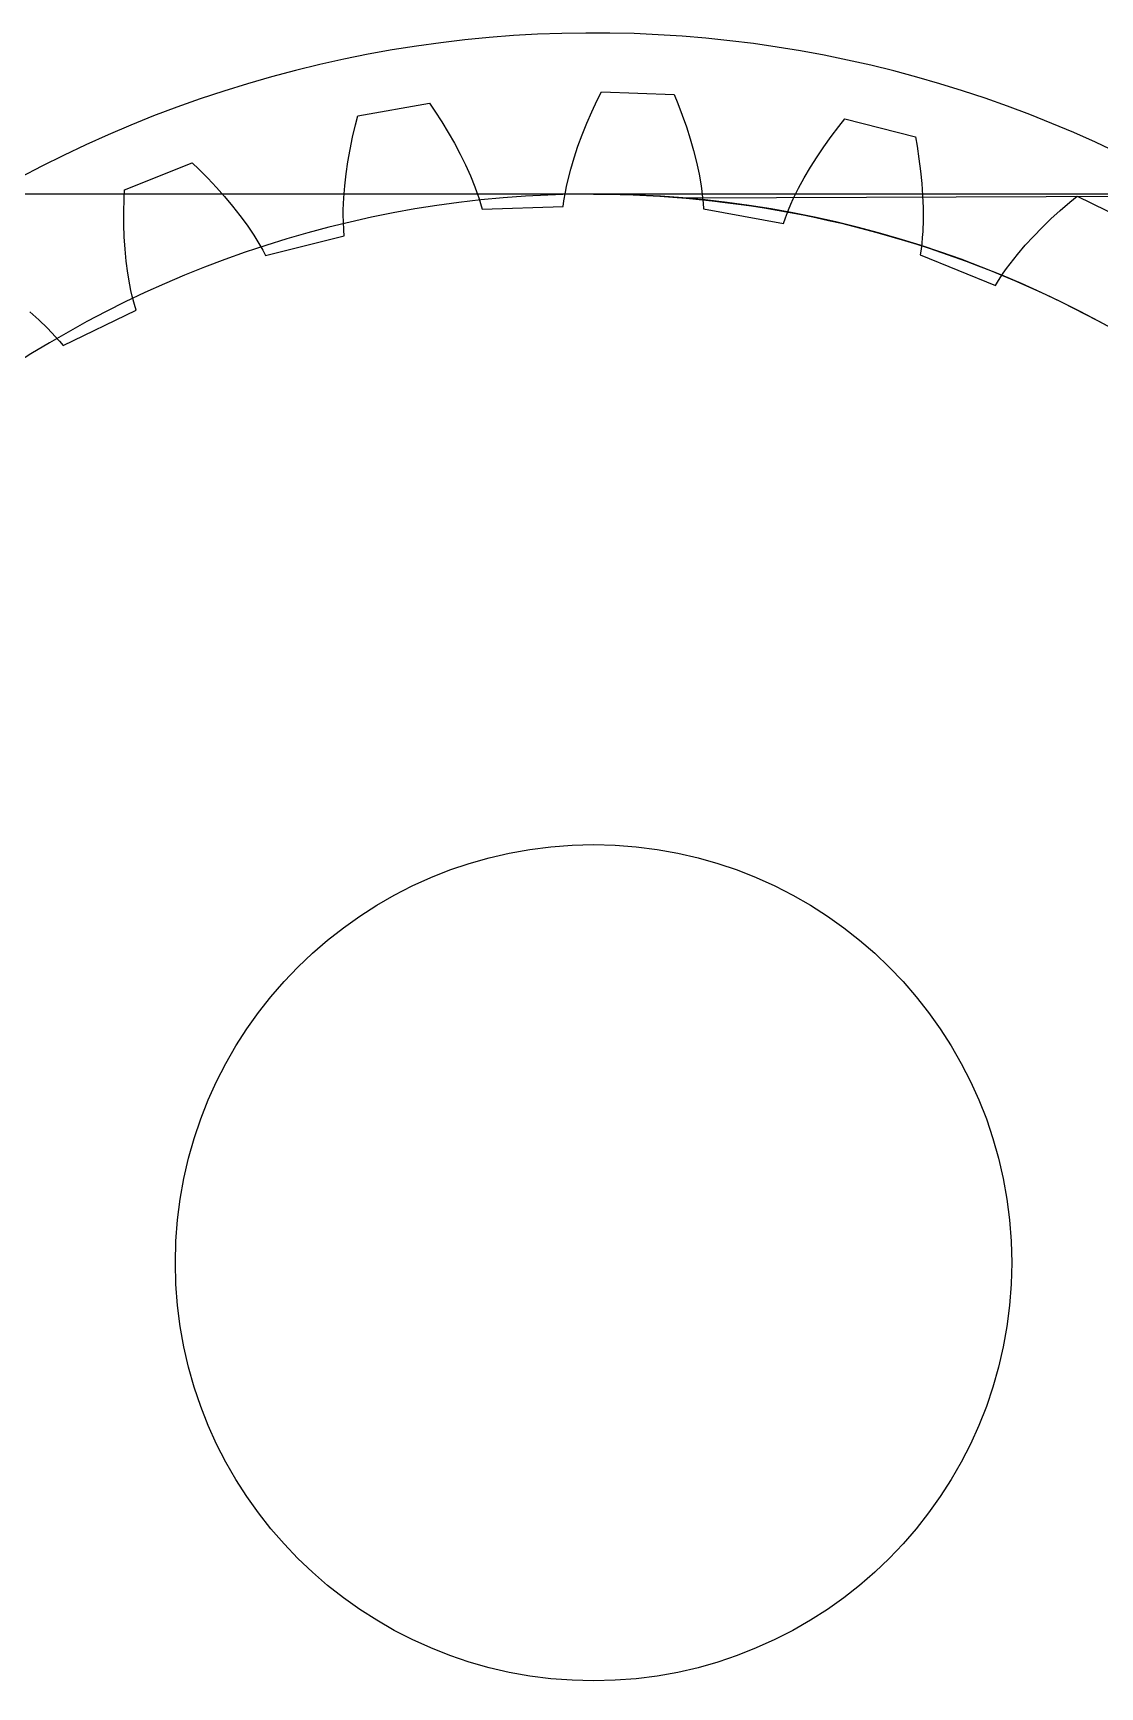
# Model space of a CAD drawing. Header units: millimetres. Extents: x -658 to 1307, y -81 to 472.
# Drawn here: x 477.36 to 483.1, y 370.09 to 378.99 of the extents above; entities that cross this region are included whole.
import ezdxf

# ---------------------------------------------------------------- set-up
doc = ezdxf.new("R2010")
doc.units = ezdxf.units.MM
doc.layers.get('0').update_dxf_attribs({"true_color": 0xffffff})
for name, color, linetype, true_color in [('a', 7, 'Continuous', 0xffffff), ('gears', 134, 'Continuous', 0x009987), ('Layer2', 36, 'Continuous', 0x664400), ('Layer3', 134, 'Continuous', 0x009987), ('Layer4', 252, 'Continuous', 0x777799), ('servo', 36, 'Continuous', 0x664400), ('Version_1', 252, 'Continuous', 0x777799)]:
    doc.layers.add(name, color=color, linetype=linetype, true_color=true_color)

# ---------------------------------------------------------------- blocks, each defined once
blk = doc.blocks.new('MicroServo_9g')
for p, q in [((4.5, 20.5), (4.5219, 20.5, 5.2489)), ((4.5, 18.5), (4.5, 18.5, 11.5)), ((4.5, 16), (4.5, 16, 11.5)), ((4.5, 0), (4.5, 0, 11.5))]:
    blk.add_line(p, q)
at = {"extrusion": (-2.94257e-15, -1, 3.84833e-30)}
blk.add_arc((10.25, 5.75, -26.5), 5.75, 180, 270, dxfattribs=at)
blk = doc.blocks.new('9g_Servo')
blk.add_blockref('MicroServo_9g', (-4.5, 0))
blk = doc.blocks.new('Group_10')
for p, q in [((6.29528, 8.55146), (6.29528, 8.55146, 3)), ((5.71294, 8.47479), (5.71294, 8.47479, 3)), ((6.87762, 8.47479), (6.87762, 8.47479, 3)), ((5.17028, 8.25002), (5.17028, 8.25002, 3)), ((7.42028, 8.25002), (7.42028, 8.25002, 3)), ((4.70429, 7.89245), (4.70429, 7.89245, 3)), ((7.88627, 7.89245), (7.88627, 7.89245, 3)), ((4.34672, 7.42646), (4.34672, 7.42646, 3)), ((8.24384, 7.42646), (8.24384, 7.42646, 3)), ((4.12195, 6.8838), (4.12195, 6.8838, 3)), ((8.46861, 6.8838), (8.46861, 6.8838, 3)), ((4.04528, 6.30146), (4.04528, 6.30146, 3)), ((8.54528, 6.30146), (8.54528, 6.30146, 3)), ((4.12195, 5.71912), (4.12195, 5.71912, 3)), ((8.46861, 5.71912), (8.46861, 5.71912, 3)), ((4.34672, 5.17646), (4.34672, 5.17646, 3)), ((8.24384, 5.17646), (8.24384, 5.17646, 3)), ((4.70429, 4.71047), (4.70429, 4.71047, 3)), ((7.88627, 4.71047), (7.88627, 4.71047, 3)), ((5.17028, 4.3529), (5.17028, 4.3529, 3)), ((7.42028, 4.3529), (7.42028, 4.3529, 3)), ((5.71294, 4.12813), (5.71294, 4.12813, 3)), ((6.87762, 4.12813), (6.87762, 4.12813, 3)), ((6.29528, 4.05146), (6.29528, 4.05146, 3))]:
    blk.add_line(p, q)
for centre in [(6.29528, 6.30146), (6.29528, 6.30146, 3)]:
    blk.add_circle(centre, 2.25)
at = {"layer": 'a'}
for p, q in [((5.89516, 12.54395), (5.91486, 12.59143)), ((5.89516, 12.54395, 3), (5.91486, 12.59143, 3)), ((5.91486, 12.59143), (6.30639, 12.60292)), ((5.91486, 12.59143, 3), (6.30639, 12.60292, 3)), ((5.91486, 12.59143), (5.91486, 12.59143, 3)), ((6.30639, 12.60292), (6.32884, 12.55667)), ((6.30639, 12.60292, 3), (6.32884, 12.55667, 3)), ((6.30639, 12.60292), (6.30639, 12.60292, 3)), ((6.32884, 12.55667), (6.35716, 12.49488)), ((6.32884, 12.55667, 3), (6.35716, 12.49488, 3)), ((6.32884, 12.55667), (6.32884, 12.55667, 3)), ((4.61541, 12.37489), (4.996, 12.46753)), ((4.61541, 12.37489, 3), (4.996, 12.46753, 3)), ((4.996, 12.46753), (5.02758, 12.42695)), ((4.996, 12.46753, 3), (5.02758, 12.42695, 3)), ((4.996, 12.46753), (4.996, 12.46753, 3)), ((5.84776, 12.41728), (5.87051, 12.48061)), ((5.84776, 12.41728, 3), (5.87051, 12.48061, 3)), ((5.87051, 12.48061), (5.89516, 12.54395)), ((5.87051, 12.48061, 3), (5.89516, 12.54395, 3)), ((5.87051, 12.48061), (5.87051, 12.48061, 3)), ((5.89516, 12.54395), (5.89516, 12.54395, 3)), ((6.35716, 12.49488), (6.38358, 12.43299)), ((6.35716, 12.49488, 3), (6.38358, 12.43299, 3)), ((6.35716, 12.49488), (6.35716, 12.49488, 3)), ((7.16451, 12.4339), (7.20179, 12.49072)), ((7.16451, 12.4339, 3), (7.20179, 12.49072, 3)), ((7.20179, 12.49072), (7.23093, 12.53308)), ((7.20179, 12.49072, 3), (7.23093, 12.53308, 3)), ((7.20179, 12.49072), (7.20179, 12.49072, 3)), ((7.23093, 12.53308), (7.61629, 12.46291)), ((7.23093, 12.53308, 3), (7.61629, 12.46291, 3)), ((7.23093, 12.53308), (7.23093, 12.53308, 3)), ((7.61629, 12.46291), (7.62864, 12.413)), ((7.61629, 12.46291, 3), (7.62864, 12.413, 3)), ((7.61629, 12.46291), (7.61629, 12.46291, 3)), ((4.60601, 12.32434), (4.61541, 12.37489)), ((4.60601, 12.32434, 3), (4.61541, 12.37489, 3)), ((4.61541, 12.37489), (4.61541, 12.37489, 3)), ((5.02758, 12.42695), (5.06812, 12.37241)), ((5.02758, 12.42695, 3), (5.06812, 12.37241, 3)), ((5.02758, 12.42695), (5.02758, 12.42695, 3)), ((5.06812, 12.37241), (5.10683, 12.31736)), ((5.06812, 12.37241, 3), (5.10683, 12.31736, 3)), ((5.06812, 12.37241), (5.06812, 12.37241, 3)), ((5.827, 12.35398), (5.84776, 12.41728)), ((5.827, 12.35398, 3), (5.84776, 12.41728, 3)), ((5.84776, 12.41728), (5.84776, 12.41728, 3)), ((6.38358, 12.43299), (6.40802, 12.37102)), ((6.38358, 12.43299, 3), (6.40802, 12.37102, 3)), ((6.38358, 12.43299), (6.38358, 12.43299, 3)), ((6.40802, 12.37102), (6.43039, 12.30899)), ((6.40802, 12.37102, 3), (6.43039, 12.30899, 3)), ((6.40802, 12.37102), (6.40802, 12.37102, 3)), ((7.09562, 12.31908), (7.12909, 12.37668)), ((7.09562, 12.31908, 3), (7.12909, 12.37668, 3)), ((7.12909, 12.37668), (7.16451, 12.4339)), ((7.12909, 12.37668, 3), (7.16451, 12.4339, 3)), ((7.12909, 12.37668), (7.12909, 12.37668, 3)), ((7.16451, 12.4339), (7.16451, 12.4339, 3)), ((7.62864, 12.413), (7.64349, 12.34668)), ((7.62864, 12.413, 3), (7.64349, 12.34668, 3)), ((7.62864, 12.413), (7.62864, 12.413, 3)), ((4.59507, 12.25727), (4.60601, 12.32434)), ((4.59507, 12.25727, 3), (4.60601, 12.32434, 3)), ((4.60601, 12.32434), (4.60601, 12.32434, 3)), ((5.10683, 12.31736), (5.14362, 12.26183)), ((5.10683, 12.31736, 3), (5.14362, 12.26183, 3)), ((5.10683, 12.31736), (5.10683, 12.31736, 3)), ((5.79178, 12.22759), (5.8083, 12.29074)), ((5.79178, 12.22759, 3), (5.8083, 12.29074, 3)), ((5.8083, 12.29074), (5.827, 12.35398)), ((5.8083, 12.29074, 3), (5.827, 12.35398, 3)), ((5.8083, 12.29074), (5.8083, 12.29074, 3)), ((5.827, 12.35398), (5.827, 12.35398, 3)), ((6.43039, 12.30899), (6.45058, 12.24691)), ((6.43039, 12.30899, 3), (6.45058, 12.24691, 3)), ((6.43039, 12.30899), (6.43039, 12.30899, 3)), ((7.06418, 12.26111), (7.09562, 12.31908)), ((7.06418, 12.26111, 3), (7.09562, 12.31908, 3)), ((7.09562, 12.31908), (7.09562, 12.31908, 3)), ((7.64349, 12.34668), (7.65647, 12.28065)), ((7.64349, 12.34668, 3), (7.65647, 12.28065, 3)), ((7.64349, 12.34668), (7.64349, 12.34668, 3)), ((4.58599, 12.19059), (4.59507, 12.25727)), ((4.58599, 12.19059, 3), (4.59507, 12.25727, 3)), ((4.59507, 12.25727), (4.59507, 12.25727, 3)), ((5.14362, 12.26183), (5.1784, 12.2058)), ((5.14362, 12.26183, 3), (5.1784, 12.2058, 3)), ((5.14362, 12.26183), (5.14362, 12.26183, 3)), ((5.1784, 12.2058), (5.21106, 12.14928)), ((5.1784, 12.2058, 3), (5.21106, 12.14928, 3)), ((5.1784, 12.2058), (5.1784, 12.2058, 3)), ((5.77759, 12.16457), (5.79178, 12.22759)), ((5.77759, 12.16457, 3), (5.79178, 12.22759, 3)), ((5.79178, 12.22759), (5.79178, 12.22759, 3)), ((6.45058, 12.24691), (6.46844, 12.18483)), ((6.45058, 12.24691, 3), (6.46844, 12.18483, 3)), ((6.45058, 12.24691), (6.45058, 12.24691, 3)), ((7.00791, 12.14408), (7.0349, 12.20277)), ((7.00791, 12.14408, 3), (7.0349, 12.20277, 3)), ((7.0349, 12.20277), (7.06418, 12.26111)), ((7.0349, 12.20277, 3), (7.06418, 12.26111, 3)), ((7.0349, 12.20277), (7.0349, 12.20277, 3)), ((7.06418, 12.26111), (7.06418, 12.26111, 3)), ((7.65647, 12.28065), (7.66748, 12.21495)), ((7.65647, 12.28065, 3), (7.66748, 12.21495, 3)), ((7.65647, 12.28065), (7.65647, 12.28065, 3)), ((7.66748, 12.21495), (7.67647, 12.14962)), ((7.66748, 12.21495, 3), (7.67647, 12.14962, 3)), ((7.66748, 12.21495), (7.66748, 12.21495, 3)), ((8.4688, 12.167), (8.50611, 12.20237)), ((8.4688, 12.167, 3), (8.50611, 12.20237, 3)), ((8.50611, 12.20237), (8.86846, 12.05361)), ((8.50611, 12.20237, 3), (8.86846, 12.05361, 3)), ((8.50611, 12.20237), (8.50611, 12.20237, 3)), ((4.5737, 12.05861), (4.57884, 12.12436)), ((4.5737, 12.05861, 3), (4.57884, 12.12436, 3)), ((4.57884, 12.12436), (4.58599, 12.19059)), ((4.57884, 12.12436, 3), (4.58599, 12.19059, 3)), ((4.57884, 12.12436), (4.57884, 12.12436, 3)), ((4.58599, 12.19059), (4.58599, 12.19059, 3)), ((5.21106, 12.14928), (5.24144, 12.09227)), ((5.21106, 12.14928, 3), (5.24144, 12.09227, 3)), ((5.21106, 12.14928), (5.21106, 12.14928, 3)), ((5.76594, 12.10171), (5.77759, 12.16457)), ((5.76594, 12.10171, 3), (5.77759, 12.16457, 3)), ((5.77759, 12.16457), (5.77759, 12.16457, 3)), ((6.46844, 12.18483), (6.48376, 12.12277)), ((6.46844, 12.18483, 3), (6.48376, 12.12277, 3)), ((6.46844, 12.18483), (6.46844, 12.18483, 3)), ((6.48376, 12.12277), (6.49037, 12.09175)), ((6.48376, 12.12277, 3), (6.49037, 12.09175, 3)), ((6.48376, 12.12277), (6.48376, 12.12277, 3)), ((6.98344, 12.08502), (7.00791, 12.14408)), ((6.98344, 12.08502, 3), (7.00791, 12.14408, 3)), ((7.00791, 12.14408), (7.00791, 12.14408, 3)), ((7.67647, 12.14962), (7.68332, 12.0847)), ((7.67647, 12.14962, 3), (7.68332, 12.0847, 3)), ((7.67647, 12.14962), (7.67647, 12.14962, 3)), ((8.37398, 12.07056), (8.42052, 12.11916)), ((8.37398, 12.07056, 3), (8.42052, 12.11916, 3)), ((8.42052, 12.11916), (8.4688, 12.167)), ((8.42052, 12.11916, 3), (8.4688, 12.167, 3)), ((8.42052, 12.11916), (8.42052, 12.11916, 3)), ((8.4688, 12.167), (8.4688, 12.167, 3)), ((3.38939, 11.89291), (3.74239, 12.06265)), ((3.38939, 11.89291, 3), (3.74239, 12.06265, 3)), ((3.74239, 12.06265), (3.78172, 12.02953)), ((3.74239, 12.06265, 3), (3.78172, 12.02953, 3)), ((3.74239, 12.06265), (3.74239, 12.06265, 3)), ((3.78172, 12.02953), (3.83272, 11.98461)), ((3.78172, 12.02953, 3), (3.83272, 11.98461, 3)), ((3.78172, 12.02953), (3.78172, 12.02953, 3)), ((4.57067, 11.99341), (4.5737, 12.05861)), ((4.57067, 11.99341, 3), (4.5737, 12.05861, 3)), ((4.5737, 12.05861), (4.5737, 12.05861, 3)), ((5.24144, 12.09227), (5.26932, 12.03474)), ((5.24144, 12.09227, 3), (5.26932, 12.03474, 3)), ((5.24144, 12.09227), (5.24144, 12.09227, 3)), ((5.26932, 12.03474), (5.28224, 12.00578)), ((5.26932, 12.03474, 3), (5.28224, 12.00578, 3)), ((5.26932, 12.03474), (5.26932, 12.03474, 3)), ((5.75274, 11.99228), (5.75714, 12.03907)), ((5.75274, 11.99228, 3), (5.75714, 12.03907, 3)), ((5.75714, 12.03907), (5.76115, 12.07036)), ((5.75714, 12.03907, 3), (5.76115, 12.07036, 3)), ((5.75714, 12.03907), (5.75714, 12.03907, 3)), ((5.76115, 12.07036), (5.76594, 12.10171)), ((5.76115, 12.07036, 3), (5.76594, 12.10171, 3)), ((5.76115, 12.07036), (5.76115, 12.07036, 3)), ((5.76594, 12.10171), (5.76594, 12.10171, 3)), ((6.49037, 12.09175), (6.49621, 12.06075)), ((6.49037, 12.09175, 3), (6.49621, 12.06075, 3)), ((6.49037, 12.09175), (6.49037, 12.09175, 3)), ((6.49621, 12.06075), (6.5012, 12.02977)), ((6.49621, 12.06075, 3), (6.5012, 12.02977, 3)), ((6.49621, 12.06075), (6.49621, 12.06075, 3)), ((6.5012, 12.02977), (6.50522, 11.99883)), ((6.5012, 12.02977, 3), (6.50522, 11.99883, 3)), ((6.5012, 12.02977), (6.5012, 12.02977, 3)), ((6.94779, 11.98072), (6.96182, 12.02558)), ((6.94779, 11.98072, 3), (6.96182, 12.02558, 3)), ((6.96182, 12.02558), (6.97225, 12.05535)), ((6.96182, 12.02558, 3), (6.97225, 12.05535, 3)), ((6.96182, 12.02558), (6.96182, 12.02558, 3)), ((6.97225, 12.05535), (6.98344, 12.08502)), ((6.97225, 12.05535, 3), (6.98344, 12.08502, 3)), ((6.97225, 12.05535), (6.97225, 12.05535, 3)), ((6.98344, 12.08502), (6.98344, 12.08502, 3)), ((7.68332, 12.0847), (7.68788, 12.02026)), ((7.68332, 12.0847, 3), (7.68788, 12.02026, 3)), ((7.68332, 12.0847), (7.68332, 12.0847, 3)), ((7.68788, 12.02026), (7.68996, 11.95637)), ((7.68788, 12.02026, 3), (7.68996, 11.95637, 3)), ((7.68788, 12.02026), (7.68788, 12.02026, 3)), ((8.28646, 11.97101), (8.32926, 12.02118)), ((8.28646, 11.97101, 3), (8.32926, 12.02118, 3)), ((8.32926, 12.02118), (8.37398, 12.07056)), ((8.32926, 12.02118, 3), (8.37398, 12.07056, 3)), ((8.32926, 12.02118), (8.32926, 12.02118, 3)), ((8.37398, 12.07056), (8.37398, 12.07056, 3)), ((3.83272, 11.98461), (3.88202, 11.93881)), ((3.83272, 11.98461, 3), (3.88202, 11.93881, 3)), ((3.83272, 11.98461), (3.83272, 11.98461, 3)), ((3.88202, 11.93881), (3.92956, 11.89213)), ((3.88202, 11.93881, 3), (3.92956, 11.89213, 3)), ((3.88202, 11.93881), (3.88202, 11.93881, 3)), ((4.56989, 11.92881), (4.57067, 11.99341)), ((4.56989, 11.92881, 3), (4.57067, 11.99341, 3)), ((4.57156, 11.86491), (4.56989, 11.92881)), ((4.57156, 11.86491, 3), (4.56989, 11.92881, 3)), ((4.56989, 11.92881), (4.56989, 11.92881, 3)), ((4.57067, 11.99341), (4.57067, 11.99341, 3)), ((5.28224, 12.00578), (5.2944, 11.97667)), ((5.28224, 12.00578, 3), (5.2944, 11.97667, 3)), ((5.28224, 12.00578), (5.28224, 12.00578, 3)), ((5.2944, 11.97667), (5.30572, 11.94741)), ((5.2944, 11.97667, 3), (5.30572, 11.94741, 3)), ((5.2944, 11.97667), (5.2944, 11.97667, 3)), ((5.30572, 11.94741), (5.31609, 11.91797)), ((5.30572, 11.94741, 3), (5.31609, 11.91797, 3)), ((5.30572, 11.94741), (5.30572, 11.94741, 3)), ((5.31609, 11.91797), (5.75109, 11.9612)), ((5.31609, 11.91797, 3), (5.75109, 11.9612, 3)), ((5.75109, 11.9612), (5.75274, 11.99228)), ((5.75109, 11.9612, 3), (5.75274, 11.99228, 3)), ((5.75109, 11.9612), (5.75109, 11.9612, 3)), ((5.75274, 11.99228), (5.75274, 11.99228, 3)), ((6.50522, 11.99883), (6.93971, 11.95066)), ((6.50522, 11.99883, 3), (6.93971, 11.95066, 3)), ((6.50522, 11.99883), (6.50522, 11.99883, 3)), ((6.93971, 11.95066), (6.94779, 11.98072)), ((6.93971, 11.95066, 3), (6.94779, 11.98072, 3)), ((6.93971, 11.95066), (6.93971, 11.95066, 3)), ((6.94779, 11.98072), (6.94779, 11.98072, 3)), ((7.68996, 11.95637), (7.68998, 11.92466)), ((7.68996, 11.95637, 3), (7.68998, 11.92466, 3)), ((7.68996, 11.95637), (7.68996, 11.95637, 3)), ((8.24568, 11.92004), (8.28646, 11.97101)), ((8.24568, 11.92004, 3), (8.28646, 11.97101, 3)), ((8.28646, 11.97101), (8.28646, 11.97101, 3)), ((3.3907, 11.84151), (3.38939, 11.89291)), ((3.3907, 11.84151, 3), (3.38939, 11.89291, 3)), ((3.38939, 11.89291), (3.38939, 11.89291, 3)), ((3.39394, 11.77362), (3.3907, 11.84151)), ((3.39394, 11.77362, 3), (3.3907, 11.84151, 3)), ((3.3907, 11.84151), (3.3907, 11.84151, 3)), ((3.92956, 11.89213), (3.97523, 11.84456)), ((3.92956, 11.89213, 3), (3.97523, 11.84456, 3)), ((3.92956, 11.89213), (3.92956, 11.89213, 3)), ((3.97523, 11.84456), (4.01892, 11.79607)), ((3.97523, 11.84456, 3), (4.01892, 11.79607, 3)), ((3.97523, 11.84456), (3.97523, 11.84456, 3)), ((4.5734, 11.83325), (4.57156, 11.86491)), ((4.5734, 11.83325, 3), (4.57156, 11.86491, 3)), ((4.57156, 11.86491), (4.57156, 11.86491, 3)), ((5.31609, 11.91797), (5.31609, 11.91797, 3)), ((7.68768, 11.86178), (7.68518, 11.83067)), ((7.68768, 11.86178, 3), (7.68518, 11.83067, 3)), ((7.68924, 11.89312), (7.68768, 11.86178)), ((7.68924, 11.89312, 3), (7.68768, 11.86178, 3)), ((7.68768, 11.86178), (7.68768, 11.86178, 3)), ((7.68998, 11.92466), (7.68924, 11.89312)), ((7.68998, 11.92466, 3), (7.68924, 11.89312, 3)), ((7.68924, 11.89312), (7.68924, 11.89312, 3)), ((7.68998, 11.92466), (7.68998, 11.92466, 3)), ((8.17088, 11.81556), (8.20709, 11.86824)), ((8.17088, 11.81556, 3), (8.20709, 11.86824, 3)), ((8.20709, 11.86824), (8.24568, 11.92004)), ((8.20709, 11.86824, 3), (8.24568, 11.92004, 3)), ((8.20709, 11.86824), (8.20709, 11.86824, 3)), ((8.24568, 11.92004), (8.24568, 11.92004, 3)), ((3.39893, 11.70652), (3.39394, 11.77362)), ((3.39893, 11.70652, 3), (3.39394, 11.77362, 3)), ((3.39394, 11.77362), (3.39394, 11.77362, 3)), ((4.01892, 11.79607), (4.06049, 11.74662)), ((4.01892, 11.79607, 3), (4.06049, 11.74662, 3)), ((4.01892, 11.79607), (4.01892, 11.79607, 3)), ((4.57598, 11.80181), (4.5734, 11.83325)), ((4.57598, 11.80181, 3), (4.5734, 11.83325, 3)), ((4.5734, 11.83325), (4.5734, 11.83325, 3)), ((4.58141, 11.75512), (4.57598, 11.80181)), ((4.58141, 11.75512, 3), (4.57598, 11.80181, 3)), ((4.57598, 11.80181), (4.57598, 11.80181, 3)), ((4.58626, 11.72438), (4.58141, 11.75512)), ((4.58626, 11.72438, 3), (4.58141, 11.75512, 3)), ((4.58141, 11.75512), (4.58141, 11.75512, 3)), ((7.68518, 11.83067), (8.10016, 11.69323)), ((7.68518, 11.83067, 3), (8.10016, 11.69323, 3)), ((7.68518, 11.83067), (7.68518, 11.83067, 3)), ((8.11431, 11.72095), (8.13736, 11.76191)), ((8.11431, 11.72095, 3), (8.13736, 11.76191, 3)), ((8.13736, 11.76191), (8.15376, 11.78886)), ((8.13736, 11.76191, 3), (8.15376, 11.78886, 3)), ((8.13736, 11.76191), (8.13736, 11.76191, 3)), ((8.15376, 11.78886), (8.17088, 11.81556)), ((8.15376, 11.78886, 3), (8.17088, 11.81556, 3)), ((8.15376, 11.78886), (8.15376, 11.78886, 3)), ((8.17088, 11.81556), (8.17088, 11.81556, 3)), ((3.4057, 11.64025), (3.39893, 11.70652)), ((3.4057, 11.64025, 3), (3.39893, 11.70652, 3)), ((3.39893, 11.70652), (3.39893, 11.70652, 3)), ((4.06049, 11.74662), (4.09973, 11.69615)), ((4.06049, 11.74662, 3), (4.09973, 11.69615, 3)), ((4.06049, 11.74662), (4.06049, 11.74662, 3)), ((4.09973, 11.69615), (4.11838, 11.6705)), ((4.09973, 11.69615, 3), (4.11838, 11.6705, 3)), ((4.09973, 11.69615), (4.09973, 11.69615, 3)), ((4.11838, 11.6705), (4.13632, 11.64456)), ((4.11838, 11.6705, 3), (4.13632, 11.64456, 3)), ((4.11838, 11.6705), (4.11838, 11.6705, 3)), ((4.16974, 11.59165), (4.58626, 11.72438)), ((4.16974, 11.59165, 3), (4.58626, 11.72438, 3)), ((4.58626, 11.72438), (4.58626, 11.72438, 3)), ((8.10016, 11.69323), (8.11431, 11.72095)), ((8.10016, 11.69323, 3), (8.11431, 11.72095, 3)), ((8.10016, 11.69323), (8.10016, 11.69323, 3)), ((8.11431, 11.72095), (8.11431, 11.72095, 3)), ((3.41434, 11.57487), (3.4057, 11.64025)), ((3.41434, 11.57487, 3), (3.4057, 11.64025, 3)), ((3.4057, 11.64025), (3.4057, 11.64025, 3)), ((3.42494, 11.51046), (3.41434, 11.57487)), ((3.42494, 11.51046, 3), (3.41434, 11.57487, 3)), ((3.41434, 11.57487), (3.41434, 11.57487, 3)), ((4.13632, 11.64456), (4.15348, 11.61829)), ((4.13632, 11.64456, 3), (4.15348, 11.61829, 3)), ((4.13632, 11.64456), (4.13632, 11.64456, 3)), ((4.15348, 11.61829), (4.16974, 11.59165)), ((4.15348, 11.61829, 3), (4.16974, 11.59165, 3)), ((4.15348, 11.61829), (4.15348, 11.61829, 3)), ((4.16974, 11.59165), (4.16974, 11.59165, 3)), ((3.4376, 11.44711), (3.42494, 11.51046)), ((3.4376, 11.44711, 3), (3.42494, 11.51046, 3)), ((3.42494, 11.51046), (3.42494, 11.51046, 3)), ((3.45252, 11.38495), (3.4376, 11.44711)), ((3.45252, 11.38495, 3), (3.4376, 11.44711, 3)), ((3.4376, 11.44711), (3.4376, 11.44711, 3)), ((3.46091, 11.35437), (3.45252, 11.38495)), ((3.46091, 11.35437, 3), (3.45252, 11.38495, 3)), ((3.45252, 11.38495), (3.45252, 11.38495, 3)), ((3.46997, 11.32415), (3.46091, 11.35437)), ((3.46997, 11.32415, 3), (3.46091, 11.35437, 3)), ((3.46091, 11.35437), (3.46091, 11.35437, 3)), ((3.48498, 11.27961), (3.46997, 11.32415)), ((3.48498, 11.27961, 3), (3.46997, 11.32415, 3)), ((3.46997, 11.32415), (3.46997, 11.32415, 3)), ((3.1163, 11.03413), (3.49612, 11.25055)), ((3.1163, 11.03413, 3), (3.49612, 11.25055, 3)), ((3.49612, 11.25055), (3.48498, 11.27961)), ((3.49612, 11.25055, 3), (3.48498, 11.27961, 3)), ((3.48498, 11.27961), (3.48498, 11.27961, 3)), ((3.49612, 11.25055), (3.49612, 11.25055, 3)), ((2.92627, 11.20272), (2.97721, 11.16299)), ((2.92627, 11.20272, 3), (2.97721, 11.16299, 3)), ((2.97721, 11.16299), (3.02608, 11.12178)), ((2.97721, 11.16299, 3), (3.02608, 11.12178, 3)), ((2.97721, 11.16299), (2.97721, 11.16299, 3)), ((3.02608, 11.12178), (3.04966, 11.10058)), ((3.02608, 11.12178, 3), (3.04966, 11.10058, 3)), ((3.02608, 11.12178), (3.02608, 11.12178, 3)), ((3.04966, 11.10058), (3.07261, 11.07893)), ((3.04966, 11.10058, 3), (3.07261, 11.07893, 3)), ((3.04966, 11.10058), (3.04966, 11.10058, 3)), ((3.07261, 11.07893), (3.09485, 11.0568)), ((3.07261, 11.07893, 3), (3.09485, 11.0568, 3)), ((3.07261, 11.07893), (3.07261, 11.07893, 3)), ((3.09485, 11.0568), (3.1163, 11.03413)), ((3.09485, 11.0568, 3), (3.1163, 11.03413, 3)), ((3.09485, 11.0568), (3.09485, 11.0568, 3)), ((3.1163, 11.03413), (3.1163, 11.03413, 3))]:
    blk.add_line(p, q, dxfattribs=at)
blk = doc.blocks.new('Group_4')
for p, q in [((40.5567, 27.7462), (40.5567, 27.7462, 3)), ((41.388, 27.7215), (41.388, 27.7215, 3)), ((39.7291, 27.6644), (39.7291, 27.6644, 3)), ((42.2093, 27.5909), (42.2093, 27.5909, 3)), ((38.9187, 27.4777), (38.9187, 27.4777, 3)), ((43.0073, 27.3566), (43.0073, 27.3566, 3)), ((38.1387, 27.1891), (38.1387, 27.1891, 3))]:
    blk.add_line(p, q)
for centre in [(40.7802, 21.25), (40.7802, 21.25, 3)]:
    blk.add_arc(centre, 6.5, 33.28408, 326.71592)
blk = doc.blocks.new('Group_14')
for p, q in [((46.5302, 27.0002, 3.0035), (35.0302, 27.0002, 3.0035)), ((46.5302, 27, 0.0035), (35.0302, 27, 0.0035))]:
    blk.add_line(p, q)
blk = doc.blocks.new('Group_3')
for p, q in [((40.2763, 26.9787, -0.001), (40.2763, 26.9787, 4.999)), ((40.7775, 27.0007, -0.0012), (40.7775, 27.0007, 4.9988)), ((41.2786, 26.979, -0.0014), (41.2786, 26.979, 4.9986)), ((39.779, 26.9131, -0.0008), (39.779, 26.9131, 4.9992)), ((41.776, 26.9136, -0.0016), (41.776, 26.9136, 4.9984)), ((39.2893, 26.8044, -0.0006), (39.2893, 26.8044, 4.9994)), ((42.2657, 26.8052, -0.0018), (42.2657, 26.8052, 4.9982)), ((38.811, 26.6535, -0.0004), (38.811, 26.6535, 4.9996)), ((42.7442, 26.6545, -0.002), (42.7442, 26.6545, 4.998)), ((38.3476, 26.4614, -0.0002), (38.3476, 26.4614, 4.9998)), ((43.2077, 26.4626, -0.0022), (43.2077, 26.4626, 4.9978)), ((37.9027, 26.2296, 0), (37.9027, 26.2296, 5))]:
    blk.add_line(p, q)
at = {"extrusion": (0.000409948, -5.98058e-09, 1)}
for centre in [(40.7789, 21.2507, 0.0155), (40.7769, 21.2507, 5.0155)]:
    blk.add_arc(centre, 5.75, 300.01462, 240.01462, dxfattribs=at)
blk = doc.blocks.new('Group_28')
at = {"layer": 'gears', "color": 161, "true_color": 0x9999ff, "extrusion": (-1.93333e-09, 2.06777e-09, 1), "rotation": 356.151}
blk.add_blockref('Group_10', (60.5761, 15.3856, 26.5002), dxfattribs=at)
at = {"layer": 'Layer2'}
blk.add_blockref('Group_4', (26.5, 0.1173, 26.5002), dxfattribs=at)
at = {"layer": 'Layer3'}
blk.add_blockref('Group_3', (26.5, 0.0002, 21.5002), dxfattribs=at)
at = {"layer": 'Layer4'}
blk.add_blockref('Group_14', (26.5, 0, 18.4966), dxfattribs=at)
at = {"layer": 'servo', "color": 131, "true_color": 0x65ffff, "extrusion": (-1, -1.49036e-08, 2.98023e-08), "rotation": 1.7075486689e-06}
blk.add_blockref('9g_Servo', (-27.0002, 0.0002, -73.0302), dxfattribs=at)

msp = doc.modelspace()

# ---------------------------------------------------------------- block references
at = {"layer": 'Version_1'}
msp.add_blockref('Group_28', (413.0921, 351.1267, -31.271), dxfattribs=at)

doc.saveas('drawing.dxf')
